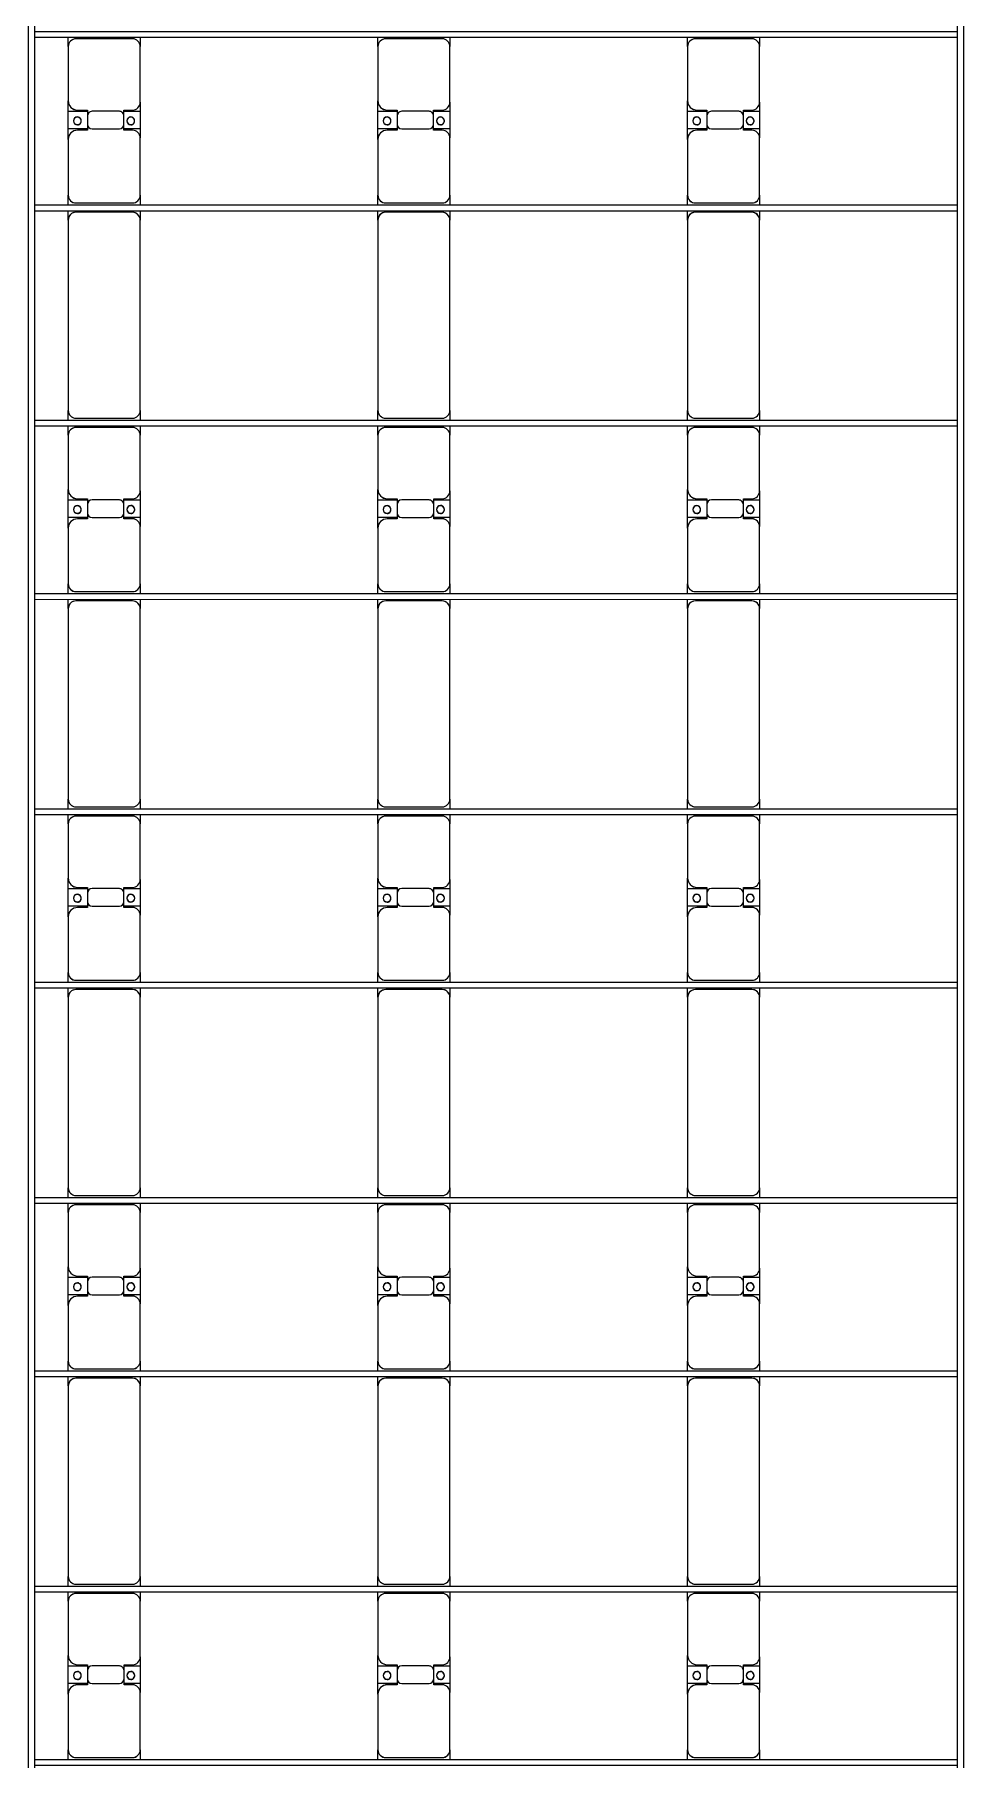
# Model space of a CAD drawing. Header units: millimetres. Extents: x -496478 to -186190, y -204059 to -87354.
# Drawn here: x -463192 to -457231, y -148604 to -137464 of the extents above; entities that cross this region are included whole.
import ezdxf

# ---------------------------------------------------------------- set-up
doc = ezdxf.new("R2010")
doc.units = ezdxf.units.MM
for name, color, linetype, lineweight in [('A-DETL-MBND', 5, 'Continuous', 9), ('A-GENM', 13, 'Continuous', 9), ('S-BEAM', 12, 'Continuous', 9)]:
    doc.layers.add(name, color=color, linetype=linetype, lineweight=lineweight)

# ---------------------------------------------------------------- blocks, each defined once
blk = doc.blocks.new('Dầm C52 - Dầm C52-24978-BỐ TRÍ KHUNG KẾT CẤU BÈ PIN 01')
at = {"layer": 'S-BEAM', "color": 1}
for p, q in [((67389, 20), (73349, 20)), ((73349, -20), (67389, -20))]:
    blk.add_line(p, q, dxfattribs=at)
blk = doc.blocks.new('Dai phao do pin - DẢI PHAO ĐỠ PIN-V105-BỐ TRÍ KHUNG KẾT CẤU BÈ PIN 01')
at = {"layer": 'A-DETL-MBND', "color": 8}
for p, q in [((33338, 242), (33400, 242)), ((33760, 242), (33400, 242)), ((33760, 242), (33942, 242)), ((33828, 242), (34010, 242)), ((33828, 118), (33828, 242)), ((33942, 242), (33942, 118)), ((34360, 242), (34010, 242)), ((34360, 242), (34418, 242)), ((34458, 242), (34520, 242)), ((35750, 242), (34520, 242)), ((35750, 242), (35808, 242)), ((35848, 242), (35910, 242)), ((36270, 242), (35910, 242)), ((36270, 242), (36452, 242)), ((36338, 242), (36520, 242)), ((36338, 118), (36338, 242)), ((36452, 242), (36452, 118)), ((36870, 242), (36520, 242)), ((36870, 242), (36928, 242)), ((36968, 242), (37030, 242)), ((38260, 242), (37030, 242)), ((38260, 242), (38318, 242)), ((38358, 242), (38420, 242)), ((38780, 242), (38420, 242)), ((38780, 242), (38962, 242)), ((38848, 242), (39030, 242)), ((38848, 118), (38848, 242)), ((38962, 242), (38962, 118)), ((39380, 242), (39030, 242)), ((39380, 242), (39438, 242)), ((39478, 242), (39540, 242)), ((40770, 242), (39540, 242)), ((40770, 242), (40828, 242)), ((40868, 242), (40930, 242)), ((41290, 242), (40930, 242)), ((41290, 242), (41472, 242)), ((41358, 242), (41540, 242)), ((41358, 118), (41358, 242)), ((41472, 242), (41472, 118)), ((41890, 242), (41540, 242)), ((41890, 242), (41948, 242)), ((41988, 242), (42050, 242)), ((43280, 242), (42050, 242)), ((43280, 242), (43338, 242)), ((43378, 242), (43440, 242)), ((43800, 242), (43440, 242)), ((43800, 242), (43982, 242)), ((43868, 242), (44050, 242)), ((43868, 118), (43868, 242)), ((43982, 242), (43982, 118)), ((44400, 242), (44050, 242)), ((44400, 242), (44458, 242)), ((33350, 192), (33350, -173)), ((33820, 118), (33820, 182)), ((33912, 118), (33820, 118)), ((33950, 118), (33858, 118)), ((33950, 182), (33950, 118)), ((34410, -173), (34410, 192)), ((34470, 192), (34470, -173)), ((35800, -173), (35800, 192)), ((35860, 192), (35860, -173)), ((36330, 118), (36330, 182)), ((36422, 118), (36330, 118)), ((36460, 118), (36368, 118)), ((36460, 182), (36460, 118)), ((36920, -173), (36920, 192)), ((36980, 192), (36980, -173)), ((38310, -173), (38310, 192)), ((38370, 192), (38370, -173)), ((38840, 118), (38840, 182)), ((38932, 118), (38840, 118)), ((38970, 118), (38878, 118)), ((38970, 182), (38970, 118)), ((39430, -173), (39430, 192)), ((39490, 192), (39490, -173)), ((40820, -173), (40820, 192)), ((40880, 192), (40880, -173)), ((41350, 118), (41350, 182)), ((41442, 118), (41350, 118)), ((41480, 118), (41388, 118)), ((41480, 182), (41480, 118)), ((41940, -173), (41940, 192)), ((42000, 192), (42000, -173)), ((43330, -173), (43330, 192)), ((43390, 192), (43390, -173)), ((43860, 118), (43860, 182)), ((43952, 118), (43860, 118)), ((43990, 118), (43898, 118)), ((43990, 182), (43990, 118)), ((44450, -173), (44450, 192)), ((33828, 88), (33828, -88)), ((33942, -88), (33942, 88)), ((36338, 88), (36338, -88)), ((36452, -88), (36452, 88)), ((38848, 88), (38848, -88)), ((38962, -88), (38962, 88)), ((41358, 88), (41358, -88)), ((41472, -88), (41472, 88)), ((43868, 88), (43868, -88)), ((43982, -88), (43982, 88)), ((33820, -173), (33820, -118)), ((33820, -118), (33912, -118)), ((33828, -223), (33828, -118)), ((33858, -118), (33950, -118)), ((33942, -118), (33942, -223)), ((33950, -118), (33950, -173)), ((36330, -173), (36330, -118)), ((36330, -118), (36422, -118)), ((36338, -223), (36338, -118)), ((36368, -118), (36460, -118)), ((36452, -118), (36452, -223)), ((36460, -118), (36460, -173)), ((38840, -173), (38840, -118)), ((38840, -118), (38932, -118)), ((38848, -223), (38848, -118)), ((38878, -118), (38970, -118)), ((38962, -118), (38962, -223)), ((38970, -118), (38970, -173)), ((41350, -173), (41350, -118)), ((41350, -118), (41442, -118)), ((41358, -223), (41358, -118)), ((41388, -118), (41480, -118)), ((41472, -118), (41472, -223)), ((41480, -118), (41480, -173)), ((43860, -173), (43860, -118)), ((43860, -118), (43952, -118)), ((43868, -223), (43868, -118)), ((43898, -118), (43990, -118)), ((43982, -118), (43982, -223)), ((43990, -118), (43990, -173)), ((33400, -223), (33338, -223)), ((33400, -223), (33770, -223)), ((33942, -223), (33770, -223)), ((34000, -223), (33828, -223)), ((34000, -223), (34360, -223)), ((34418, -223), (34360, -223)), ((34520, -223), (34458, -223)), ((34520, -223), (35750, -223)), ((35808, -223), (35750, -223)), ((35910, -223), (35848, -223)), ((35910, -223), (36280, -223)), ((36452, -223), (36280, -223)), ((36510, -223), (36338, -223)), ((36510, -223), (36870, -223)), ((36928, -223), (36870, -223)), ((37030, -223), (36968, -223)), ((37030, -223), (38260, -223)), ((38318, -223), (38260, -223)), ((38420, -223), (38358, -223)), ((38420, -223), (38790, -223)), ((38962, -223), (38790, -223)), ((39020, -223), (38848, -223)), ((39020, -223), (39380, -223)), ((39438, -223), (39380, -223)), ((39540, -223), (39478, -223)), ((39540, -223), (40770, -223)), ((40828, -223), (40770, -223)), ((40930, -223), (40868, -223)), ((40930, -223), (41300, -223)), ((41472, -223), (41300, -223)), ((41530, -223), (41358, -223)), ((41530, -223), (41890, -223)), ((41948, -223), (41890, -223)), ((42050, -223), (41988, -223)), ((42050, -223), (43280, -223)), ((43338, -223), (43280, -223)), ((43440, -223), (43378, -223)), ((43440, -223), (43810, -223)), ((43982, -223), (43810, -223)), ((44040, -223), (43868, -223)), ((44040, -223), (44400, -223)), ((44458, -223), (44400, -223))]:
    blk.add_line(p, q, dxfattribs=at)
for centre, radius, start, end in [((33400, 192), 50, 90, 180), ((33400, 192), 50, 135, 180), ((33760, 182), 60, 0, 90), ((33760, 182), 60, 0, 45), ((34010, 182), 60, 90, 180), ((34010, 182), 60, 135, 180), ((34360, 192), 50, 0, 90), ((34360, 192), 50, 0, 45), ((34520, 192), 50, 90, 180), ((34520, 192), 50, 105, 180), ((35750, 192), 50, 0, 90), ((35750, 192), 50, 15, 90), ((35910, 192), 50, 90, 180), ((35910, 192), 50, 135, 180), ((36270, 182), 60, 360, 90), ((36270, 182), 60, 360, 45), ((36520, 182), 60, 90, 180), ((36520, 182), 60, 135, 180), ((36870, 192), 50, 360, 90), ((36870, 192), 50, 360, 45), ((37030, 192), 50, 90, 180), ((37030, 192), 50, 105, 180), ((38260, 192), 50, 360, 90), ((38260, 192), 50, 15, 90), ((38420, 192), 50, 90, 180), ((38420, 192), 50, 135, 180), ((38780, 182), 60, 360, 90), ((38780, 182), 60, 360, 45), ((39030, 182), 60, 90, 180), ((39030, 182), 60, 135, 180), ((39380, 192), 50, 360, 90), ((39380, 192), 50, 360, 45), ((39540, 192), 50, 90, 180), ((39540, 192), 50, 105, 180), ((40770, 192), 50, 0, 90), ((40770, 192), 50, 15, 90), ((40930, 192), 50, 90, 180), ((40930, 192), 50, 135, 180), ((41290, 182), 60, 0, 90), ((41290, 182), 60, 0, 45), ((41540, 182), 60, 90, 180), ((41540, 182), 60, 135, 180), ((41890, 192), 50, 360, 90), ((41890, 192), 50, 360, 45), ((42050, 192), 50, 90, 180), ((42050, 192), 50, 105, 180), ((43280, 192), 50, 0, 90), ((43280, 192), 50, 15, 90), ((43440, 192), 50, 90, 180), ((43440, 192), 50, 135, 180), ((43800, 182), 60, 360, 90), ((43800, 182), 60, 360, 45), ((44050, 182), 60, 90, 180), ((44050, 182), 60, 135, 180), ((44400, 192), 50, 360, 90), ((44400, 192), 50, 360, 45), ((33858, 88), 30, 90, 180), ((33879, 183), 25, 0, 180), ((33879, 183), 25, 180, 0), ((33881, 183), 25, 360, 180), ((33881, 183), 25, 180, 0), ((33881, 183), 25, 180, 195), ((33912, 88), 30, 0, 90), ((36368, 88), 30, 90, 180), ((36389, 183), 25, 360, 180), ((36389, 183), 25, 180, 360), ((36391, 183), 25, 360, 180), ((36391, 183), 25, 180, 0), ((36391, 183), 25, 180, 195), ((36422, 88), 30, 0, 90), ((38878, 88), 30, 90, 180), ((38899, 183), 25, 0, 180), ((38899, 183), 25, 180, 0), ((38901, 183), 25, 360, 180), ((38901, 183), 25, 180, 360), ((38901, 183), 25, 180, 195), ((38932, 88), 30, 360, 90), ((41388, 88), 30, 90, 180), ((41409, 183), 25, 0, 180), ((41409, 183), 25, 180, 0), ((41411, 183), 25, 0, 180), ((41411, 183), 25, 180, 360), ((41411, 183), 25, 180, 195), ((41442, 88), 30, 0, 90), ((43898, 88), 30, 90, 180), ((43919, 183), 25, 0, 180), ((43919, 183), 25, 180, 0), ((43921, 183), 25, 0, 180), ((43921, 183), 25, 180, 0), ((43921, 183), 25, 180, 195), ((43952, 88), 30, 360, 90), ((33858, -88), 30, 180, 270), ((33912, -88), 30, 270, 0), ((36368, -88), 30, 180, 270), ((36422, -88), 30, 270, 0), ((38878, -88), 30, 180, 270), ((38932, -88), 30, 270, 0), ((41388, -88), 30, 180, 270), ((41442, -88), 30, 270, 0), ((43898, -88), 30, 180, 270), ((43952, -88), 30, 270, 0), ((33400, -173), 50, 180, 270), ((33400, -173), 50, 180, 225), ((33770, -173), 50, 270, 360), ((33770, -173), 50, 315, 0), ((33879, -162), 25, 360, 180), ((33879, -162), 25, 180, 0), ((33881, -162), 25, 0, 180), ((33881, -162), 25, 120, 180), ((33881, -162), 25, 180, 0), ((33881, -162), 25, 75, 105), ((33879, -162), 25, 75, 90), ((33879, -162), 25, 30, 45), ((33879, -162), 25, 0, 15), ((34000, -173), 50, 180, 270), ((34000, -173), 50, 180, 225), ((34360, -173), 50, 270, 0), ((34360, -173), 50, 315, 0), ((34520, -173), 50, 180, 270), ((34520, -173), 50, 180, 270), ((35750, -173), 50, 270, 0), ((35750, -173), 50, 285, 360), ((35910, -173), 50, 180, 270), ((35910, -173), 50, 180, 225), ((36280, -173), 50, 270, 360), ((36280, -173), 50, 315, 360), ((36389, -162), 25, 0, 180), ((36389, -162), 25, 180, 0), ((36391, -162), 25, 0, 180), ((36391, -162), 25, 120, 180), ((36391, -162), 25, 180, 0), ((36391, -162), 25, 83.1189, 105), ((36389, -162), 25, 75, 90), ((36389, -162), 25, 30, 45), ((36389, -162), 25, 0, 15), ((36510, -173), 50, 180, 270), ((36510, -173), 50, 180, 225), ((36870, -173), 50, 270, 0), ((36870, -173), 50, 315, 360), ((37030, -173), 50, 180, 270), ((37030, -173), 50, 180, 270), ((38260, -173), 50, 270, 0), ((38260, -173), 50, 285, 0), ((38420, -173), 50, 180, 270), ((38420, -173), 50, 180, 225), ((38790, -173), 50, 270, 360), ((38790, -173), 50, 315, 0), ((38899, -162), 25, 360, 180), ((38899, -162), 25, 180, 360), ((38901, -162), 25, 360, 180), ((38901, -162), 25, 120, 180), ((38901, -162), 25, 180, 360), ((38901, -162), 25, 75, 105), ((38899, -162), 25, 75, 90), ((38899, -162), 25, 30, 45), ((38899, -162), 25, 360, 15), ((39020, -173), 50, 180, 270), ((39020, -173), 50, 180, 225), ((39380, -173), 50, 270, 360), ((39380, -173), 50, 315, 360), ((39540, -173), 50, 180, 270), ((39540, -173), 50, 180, 270), ((40770, -173), 50, 270, 0), ((40770, -173), 50, 285, 0), ((40930, -173), 50, 180, 270), ((40930, -173), 50, 180, 225), ((41300, -173), 50, 270, 360), ((41300, -173), 50, 315, 360), ((41409, -162), 25, 0, 180), ((41409, -162), 25, 180, 0), ((41411, -162), 25, 0, 180), ((41411, -162), 25, 120, 180), ((41411, -162), 25, 180, 0), ((41411, -162), 25, 75, 105), ((41409, -162), 25, 75, 90), ((41409, -162), 25, 30, 45), ((41409, -162), 25, 0, 15), ((41530, -173), 50, 180, 270), ((41530, -173), 50, 180, 225), ((41890, -173), 50, 270, 0), ((41890, -173), 50, 315, 0), ((42050, -173), 50, 180, 270), ((42050, -173), 50, 180, 270), ((43280, -173), 50, 270, 360), ((43280, -173), 50, 285, 0), ((43440, -173), 50, 180, 270), ((43440, -173), 50, 180, 225), ((43810, -173), 50, 270, 0), ((43810, -173), 50, 315, 0), ((43919, -162), 25, 0, 180), ((43919, -162), 25, 180, 0), ((43921, -162), 25, 0, 180), ((43921, -162), 25, 120, 180), ((43921, -162), 25, 180, 0), ((43921, -162), 25, 75, 105), ((43919, -162), 25, 75, 90), ((43919, -162), 25, 30, 45), ((43919, -162), 25, 0, 15), ((44040, -173), 50, 180, 270), ((44040, -173), 50, 180, 225), ((44400, -173), 50, 270, 0), ((44400, -173), 50, 315, 360)]:
    blk.add_arc(centre, radius, start, end, dxfattribs=at)
blk = doc.blocks.new('Dai phao do pin - DẢI PHAO ĐỠ PIN-V106-BỐ TRÍ KHUNG KẾT CẤU BÈ PIN 01')
at = {"layer": 'A-DETL-MBND', "color": 8}
for p, q in [((33338, 242), (33400, 242)), ((33760, 242), (33400, 242)), ((33760, 242), (33942, 242)), ((33828, 242), (34010, 242)), ((33828, 118), (33828, 242)), ((33942, 242), (33942, 118)), ((34360, 242), (34010, 242)), ((34360, 242), (34418, 242)), ((34458, 242), (34520, 242)), ((35750, 242), (34520, 242)), ((35750, 242), (35808, 242)), ((35848, 242), (35910, 242)), ((36270, 242), (35910, 242)), ((36270, 242), (36452, 242)), ((36338, 242), (36520, 242)), ((36338, 118), (36338, 242)), ((36452, 242), (36452, 118)), ((36870, 242), (36520, 242)), ((36870, 242), (36928, 242)), ((36968, 242), (37030, 242)), ((38260, 242), (37030, 242)), ((38260, 242), (38318, 242)), ((38358, 242), (38420, 242)), ((38780, 242), (38420, 242)), ((38780, 242), (38962, 242)), ((38848, 242), (39030, 242)), ((38848, 118), (38848, 242)), ((38962, 242), (38962, 118)), ((39380, 242), (39030, 242)), ((39380, 242), (39438, 242)), ((39478, 242), (39540, 242)), ((40770, 242), (39540, 242)), ((40770, 242), (40828, 242)), ((40868, 242), (40930, 242)), ((41290, 242), (40930, 242)), ((41290, 242), (41472, 242)), ((41358, 242), (41540, 242)), ((41358, 118), (41358, 242)), ((41472, 242), (41472, 118)), ((41890, 242), (41540, 242)), ((41890, 242), (41948, 242)), ((41988, 242), (42050, 242)), ((43280, 242), (42050, 242)), ((43280, 242), (43338, 242)), ((43378, 242), (43440, 242)), ((43800, 242), (43440, 242)), ((43800, 242), (43982, 242)), ((43868, 242), (44050, 242)), ((43868, 118), (43868, 242)), ((43982, 242), (43982, 118)), ((44400, 242), (44050, 242)), ((44400, 242), (44458, 242)), ((33350, 192), (33350, -173)), ((33820, 118), (33820, 182)), ((33912, 118), (33820, 118)), ((33950, 118), (33858, 118)), ((33950, 182), (33950, 118)), ((34410, -173), (34410, 192)), ((34470, 192), (34470, -173)), ((35800, -173), (35800, 192)), ((35860, 192), (35860, -173)), ((36330, 118), (36330, 182)), ((36422, 118), (36330, 118)), ((36460, 118), (36368, 118)), ((36460, 182), (36460, 118)), ((36920, -173), (36920, 192)), ((36980, 192), (36980, -173)), ((38310, -173), (38310, 192)), ((38370, 192), (38370, -173)), ((38840, 118), (38840, 182)), ((38932, 118), (38840, 118)), ((38970, 118), (38878, 118)), ((38970, 182), (38970, 118)), ((39430, -173), (39430, 192)), ((39490, 192), (39490, -173)), ((40820, -173), (40820, 192)), ((40880, 192), (40880, -173)), ((41350, 118), (41350, 182)), ((41442, 118), (41350, 118)), ((41480, 118), (41388, 118)), ((41480, 182), (41480, 118)), ((41940, -173), (41940, 192)), ((42000, 192), (42000, -173)), ((43330, -173), (43330, 192)), ((43390, 192), (43390, -173)), ((43860, 118), (43860, 182)), ((43952, 118), (43860, 118)), ((43990, 118), (43898, 118)), ((43990, 182), (43990, 118)), ((44450, -173), (44450, 192)), ((33828, 88), (33828, -88)), ((33942, -88), (33942, 88)), ((36338, 88), (36338, -88)), ((36452, -88), (36452, 88)), ((38848, 88), (38848, -88)), ((38962, -88), (38962, 88)), ((41358, 88), (41358, -88)), ((41472, -88), (41472, 88)), ((43868, 88), (43868, -88)), ((43982, -88), (43982, 88)), ((33820, -173), (33820, -118)), ((33820, -118), (33912, -118)), ((33828, -223), (33828, -118)), ((33858, -118), (33950, -118)), ((33942, -118), (33942, -223)), ((33950, -118), (33950, -173)), ((36330, -173), (36330, -118)), ((36330, -118), (36422, -118)), ((36338, -223), (36338, -118)), ((36368, -118), (36460, -118)), ((36452, -118), (36452, -223)), ((36460, -118), (36460, -173)), ((38840, -173), (38840, -118)), ((38840, -118), (38932, -118)), ((38848, -223), (38848, -118)), ((38878, -118), (38970, -118)), ((38962, -118), (38962, -223)), ((38970, -118), (38970, -173)), ((41350, -173), (41350, -118)), ((41350, -118), (41442, -118)), ((41358, -223), (41358, -118)), ((41388, -118), (41480, -118)), ((41472, -118), (41472, -223)), ((41480, -118), (41480, -173)), ((43860, -173), (43860, -118)), ((43860, -118), (43952, -118)), ((43868, -223), (43868, -118)), ((43898, -118), (43990, -118)), ((43982, -118), (43982, -223)), ((43990, -118), (43990, -173)), ((33400, -223), (33338, -223)), ((33400, -223), (33770, -223)), ((33942, -223), (33770, -223)), ((34000, -223), (33828, -223)), ((34000, -223), (34360, -223)), ((34418, -223), (34360, -223)), ((34520, -223), (34458, -223)), ((34520, -223), (35750, -223)), ((35808, -223), (35750, -223)), ((35910, -223), (35848, -223)), ((35910, -223), (36280, -223)), ((36452, -223), (36280, -223)), ((36510, -223), (36338, -223)), ((36510, -223), (36870, -223)), ((36928, -223), (36870, -223)), ((37030, -223), (36968, -223)), ((37030, -223), (38260, -223)), ((38318, -223), (38260, -223)), ((38420, -223), (38358, -223)), ((38420, -223), (38790, -223)), ((38962, -223), (38790, -223)), ((39020, -223), (38848, -223)), ((39020, -223), (39380, -223)), ((39438, -223), (39380, -223)), ((39540, -223), (39478, -223)), ((39540, -223), (40770, -223)), ((40828, -223), (40770, -223)), ((40930, -223), (40868, -223)), ((40930, -223), (41300, -223)), ((41472, -223), (41300, -223)), ((41530, -223), (41358, -223)), ((41530, -223), (41890, -223)), ((41948, -223), (41890, -223)), ((42050, -223), (41988, -223)), ((42050, -223), (43280, -223)), ((43338, -223), (43280, -223)), ((43440, -223), (43378, -223)), ((43440, -223), (43810, -223)), ((43982, -223), (43810, -223)), ((44040, -223), (43868, -223)), ((44040, -223), (44400, -223)), ((44458, -223), (44400, -223))]:
    blk.add_line(p, q, dxfattribs=at)
for centre, radius, start, end in [((33400, 192), 50, 90, 180), ((33400, 192), 50, 135, 180), ((33760, 182), 60, 0, 90), ((33760, 182), 60, 0, 45), ((34010, 182), 60, 90, 180), ((34010, 182), 60, 135, 180), ((34360, 192), 50, 0, 90), ((34360, 192), 50, 0, 45), ((34520, 192), 50, 90, 180), ((34520, 192), 50, 105, 180), ((35750, 192), 50, 0, 90), ((35750, 192), 50, 15, 90), ((35910, 192), 50, 90, 180), ((35910, 192), 50, 135, 180), ((36270, 182), 60, 360, 90), ((36270, 182), 60, 360, 45), ((36520, 182), 60, 90, 180), ((36520, 182), 60, 135, 180), ((36870, 192), 50, 360, 90), ((36870, 192), 50, 360, 45), ((37030, 192), 50, 90, 180), ((37030, 192), 50, 105, 180), ((38260, 192), 50, 360, 90), ((38260, 192), 50, 15, 90), ((38420, 192), 50, 90, 180), ((38420, 192), 50, 135, 180), ((38780, 182), 60, 360, 90), ((38780, 182), 60, 360, 45), ((39030, 182), 60, 90, 180), ((39030, 182), 60, 135, 180), ((39380, 192), 50, 360, 90), ((39380, 192), 50, 360, 45), ((39540, 192), 50, 90, 180), ((39540, 192), 50, 105, 180), ((40770, 192), 50, 0, 90), ((40770, 192), 50, 15, 90), ((40930, 192), 50, 90, 180), ((40930, 192), 50, 135, 180), ((41290, 182), 60, 0, 90), ((41290, 182), 60, 0, 45), ((41540, 182), 60, 90, 180), ((41540, 182), 60, 135, 180), ((41890, 192), 50, 360, 90), ((41890, 192), 50, 360, 45), ((42050, 192), 50, 90, 180), ((42050, 192), 50, 105, 180), ((43280, 192), 50, 0, 90), ((43280, 192), 50, 15, 90), ((43440, 192), 50, 90, 180), ((43440, 192), 50, 135, 180), ((43800, 182), 60, 360, 90), ((43800, 182), 60, 360, 45), ((44050, 182), 60, 90, 180), ((44050, 182), 60, 135, 180), ((44400, 192), 50, 360, 90), ((44400, 192), 50, 360, 45), ((33858, 88), 30, 90, 180), ((33879, 183), 25, 0, 180), ((33879, 183), 25, 180, 0), ((33881, 183), 25, 360, 180), ((33881, 183), 25, 180, 0), ((33881, 183), 25, 180, 195), ((33912, 88), 30, 0, 90), ((36368, 88), 30, 90, 180), ((36389, 183), 25, 360, 180), ((36389, 183), 25, 180, 360), ((36391, 183), 25, 360, 180), ((36391, 183), 25, 180, 0), ((36391, 183), 25, 180, 195), ((36422, 88), 30, 0, 90), ((38878, 88), 30, 90, 180), ((38899, 183), 25, 0, 180), ((38899, 183), 25, 180, 0), ((38901, 183), 25, 360, 180), ((38901, 183), 25, 180, 360), ((38901, 183), 25, 180, 195), ((38932, 88), 30, 360, 90), ((41388, 88), 30, 90, 180), ((41409, 183), 25, 0, 180), ((41409, 183), 25, 180, 0), ((41411, 183), 25, 0, 180), ((41411, 183), 25, 180, 360), ((41411, 183), 25, 180, 195), ((41442, 88), 30, 0, 90), ((43898, 88), 30, 90, 180), ((43919, 183), 25, 0, 180), ((43919, 183), 25, 180, 0), ((43921, 183), 25, 0, 180), ((43921, 183), 25, 180, 0), ((43921, 183), 25, 180, 195), ((43952, 88), 30, 360, 90), ((33858, -88), 30, 180, 270), ((33912, -88), 30, 270, 0), ((36368, -88), 30, 180, 270), ((36422, -88), 30, 270, 0), ((38878, -88), 30, 180, 270), ((38932, -88), 30, 270, 0), ((41388, -88), 30, 180, 270), ((41442, -88), 30, 270, 0), ((43898, -88), 30, 180, 270), ((43952, -88), 30, 270, 0), ((33400, -173), 50, 180, 270), ((33400, -173), 50, 180, 225), ((33770, -173), 50, 270, 360), ((33770, -173), 50, 315, 0), ((33879, -162), 25, 360, 180), ((33879, -162), 25, 180, 0), ((33881, -162), 25, 0, 180), ((33881, -162), 25, 120, 180), ((33881, -162), 25, 180, 0), ((33881, -162), 25, 75, 105), ((33879, -162), 25, 75, 90), ((33879, -162), 25, 30, 45), ((33879, -162), 25, 0, 15), ((34000, -173), 50, 180, 270), ((34000, -173), 50, 180, 225), ((34360, -173), 50, 270, 0), ((34360, -173), 50, 315, 0), ((34520, -173), 50, 180, 270), ((34520, -173), 50, 180, 270), ((35750, -173), 50, 270, 0), ((35750, -173), 50, 285, 360), ((35910, -173), 50, 180, 270), ((35910, -173), 50, 180, 225), ((36280, -173), 50, 270, 360), ((36280, -173), 50, 315, 360), ((36389, -162), 25, 0, 180), ((36389, -162), 25, 180, 0), ((36391, -162), 25, 0, 180), ((36391, -162), 25, 120, 180), ((36391, -162), 25, 180, 0), ((36391, -162), 25, 83.0575, 105), ((36389, -162), 25, 75, 90), ((36389, -162), 25, 30, 45), ((36389, -162), 25, 0, 15), ((36510, -173), 50, 180, 270), ((36510, -173), 50, 180, 225), ((36870, -173), 50, 270, 0), ((36870, -173), 50, 315, 360), ((37030, -173), 50, 180, 270), ((37030, -173), 50, 180, 270), ((38260, -173), 50, 270, 0), ((38260, -173), 50, 285, 0), ((38420, -173), 50, 180, 270), ((38420, -173), 50, 180, 225), ((38790, -173), 50, 270, 360), ((38790, -173), 50, 315, 0), ((38899, -162), 25, 360, 180), ((38899, -162), 25, 180, 360), ((38901, -162), 25, 360, 180), ((38901, -162), 25, 120, 180), ((38901, -162), 25, 180, 360), ((38901, -162), 25, 75, 105), ((38899, -162), 25, 75, 90), ((38899, -162), 25, 30, 45), ((38899, -162), 25, 360, 15), ((39020, -173), 50, 180, 270), ((39020, -173), 50, 180, 225), ((39380, -173), 50, 270, 360), ((39380, -173), 50, 315, 360), ((39540, -173), 50, 180, 270), ((39540, -173), 50, 180, 270), ((40770, -173), 50, 270, 0), ((40770, -173), 50, 285, 0), ((40930, -173), 50, 180, 270), ((40930, -173), 50, 180, 225), ((41300, -173), 50, 270, 360), ((41300, -173), 50, 315, 360), ((41409, -162), 25, 0, 180), ((41409, -162), 25, 180, 0), ((41411, -162), 25, 0, 180), ((41411, -162), 25, 120, 180), ((41411, -162), 25, 180, 0), ((41411, -162), 25, 75, 105), ((41409, -162), 25, 75, 90), ((41409, -162), 25, 30, 45), ((41409, -162), 25, 0, 15), ((41530, -173), 50, 180, 270), ((41530, -173), 50, 180, 225), ((41890, -173), 50, 270, 0), ((41890, -173), 50, 315, 0), ((42050, -173), 50, 180, 270), ((42050, -173), 50, 180, 270), ((43280, -173), 50, 270, 360), ((43280, -173), 50, 285, 0), ((43440, -173), 50, 180, 270), ((43440, -173), 50, 180, 225), ((43810, -173), 50, 270, 0), ((43810, -173), 50, 315, 0), ((43919, -162), 25, 0, 180), ((43919, -162), 25, 180, 0), ((43921, -162), 25, 0, 180), ((43921, -162), 25, 120, 180), ((43921, -162), 25, 180, 0), ((43921, -162), 25, 75, 105), ((43919, -162), 25, 75, 90), ((43919, -162), 25, 30, 45), ((43919, -162), 25, 0, 15), ((44040, -173), 50, 180, 270), ((44040, -173), 50, 180, 225), ((44400, -173), 50, 270, 0), ((44400, -173), 50, 315, 360)]:
    blk.add_arc(centre, radius, start, end, dxfattribs=at)
blk = doc.blocks.new('Dai phao do pin - DẢI PHAO ĐỠ PIN-V107-BỐ TRÍ KHUNG KẾT CẤU BÈ PIN 01')
at = {"layer": 'A-DETL-MBND', "color": 8}
for p, q in [((33338, 242), (33400, 242)), ((33760, 242), (33400, 242)), ((33760, 242), (33942, 242)), ((33828, 242), (34010, 242)), ((33828, 118), (33828, 242)), ((33942, 242), (33942, 118)), ((34360, 242), (34010, 242)), ((34360, 242), (34418, 242)), ((34458, 242), (34520, 242)), ((35750, 242), (34520, 242)), ((35750, 242), (35808, 242)), ((35848, 242), (35910, 242)), ((36270, 242), (35910, 242)), ((36270, 242), (36452, 242)), ((36338, 242), (36520, 242)), ((36338, 118), (36338, 242)), ((36452, 242), (36452, 118)), ((36870, 242), (36520, 242)), ((36870, 242), (36928, 242)), ((36968, 242), (37030, 242)), ((38260, 242), (37030, 242)), ((38260, 242), (38318, 242)), ((38358, 242), (38420, 242)), ((38780, 242), (38420, 242)), ((38780, 242), (38962, 242)), ((38848, 242), (39030, 242)), ((38848, 118), (38848, 242)), ((38962, 242), (38962, 118)), ((39380, 242), (39030, 242)), ((39380, 242), (39438, 242)), ((39478, 242), (39540, 242)), ((40770, 242), (39540, 242)), ((40770, 242), (40828, 242)), ((40868, 242), (40930, 242)), ((41290, 242), (40930, 242)), ((41290, 242), (41472, 242)), ((41358, 242), (41540, 242)), ((41358, 118), (41358, 242)), ((41472, 242), (41472, 118)), ((41890, 242), (41540, 242)), ((41890, 242), (41948, 242)), ((41988, 242), (42050, 242)), ((43280, 242), (42050, 242)), ((43280, 242), (43338, 242)), ((43378, 242), (43440, 242)), ((43800, 242), (43440, 242)), ((43800, 242), (43982, 242)), ((43868, 242), (44050, 242)), ((43868, 118), (43868, 242)), ((43982, 242), (43982, 118)), ((44400, 242), (44050, 242)), ((44400, 242), (44458, 242)), ((33350, 192), (33350, -173)), ((33820, 118), (33820, 182)), ((33912, 118), (33820, 118)), ((33950, 118), (33858, 118)), ((33950, 182), (33950, 118)), ((34410, -173), (34410, 192)), ((34470, 192), (34470, -173)), ((35800, -173), (35800, 192)), ((35860, 192), (35860, -173)), ((36330, 118), (36330, 182)), ((36422, 118), (36330, 118)), ((36460, 118), (36368, 118)), ((36460, 182), (36460, 118)), ((36920, -173), (36920, 192)), ((36980, 192), (36980, -173)), ((38310, -173), (38310, 192)), ((38370, 192), (38370, -173)), ((38840, 118), (38840, 182)), ((38932, 118), (38840, 118)), ((38970, 118), (38878, 118)), ((38970, 182), (38970, 118)), ((39430, -173), (39430, 192)), ((39490, 192), (39490, -173)), ((40820, -173), (40820, 192)), ((40880, 192), (40880, -173)), ((41350, 118), (41350, 182)), ((41442, 118), (41350, 118)), ((41480, 118), (41388, 118)), ((41480, 182), (41480, 118)), ((41940, -173), (41940, 192)), ((42000, 192), (42000, -173)), ((43330, -173), (43330, 192)), ((43390, 192), (43390, -173)), ((43860, 118), (43860, 182)), ((43952, 118), (43860, 118)), ((43990, 118), (43898, 118)), ((43990, 182), (43990, 118)), ((44450, -173), (44450, 192)), ((33828, 88), (33828, -88)), ((33942, -88), (33942, 88)), ((36338, 88), (36338, -88)), ((36452, -88), (36452, 88)), ((38848, 88), (38848, -88)), ((38962, -88), (38962, 88)), ((41358, 88), (41358, -88)), ((41472, -88), (41472, 88)), ((43868, 88), (43868, -88)), ((43982, -88), (43982, 88)), ((33820, -173), (33820, -118)), ((33820, -118), (33912, -118)), ((33828, -223), (33828, -118)), ((33858, -118), (33950, -118)), ((33942, -118), (33942, -223)), ((33950, -118), (33950, -173)), ((36330, -173), (36330, -118)), ((36330, -118), (36422, -118)), ((36338, -223), (36338, -118)), ((36368, -118), (36460, -118)), ((36452, -118), (36452, -223)), ((36460, -118), (36460, -173)), ((38840, -173), (38840, -118)), ((38840, -118), (38932, -118)), ((38848, -223), (38848, -118)), ((38878, -118), (38970, -118)), ((38962, -118), (38962, -223)), ((38970, -118), (38970, -173)), ((41350, -173), (41350, -118)), ((41350, -118), (41442, -118)), ((41358, -223), (41358, -118)), ((41388, -118), (41480, -118)), ((41472, -118), (41472, -223)), ((41480, -118), (41480, -173)), ((43860, -173), (43860, -118)), ((43860, -118), (43952, -118)), ((43868, -223), (43868, -118)), ((43898, -118), (43990, -118)), ((43982, -118), (43982, -223)), ((43990, -118), (43990, -173)), ((33400, -223), (33338, -223)), ((33400, -223), (33770, -223)), ((33942, -223), (33770, -223)), ((34000, -223), (33828, -223)), ((34000, -223), (34360, -223)), ((34418, -223), (34360, -223)), ((34520, -223), (34458, -223)), ((34520, -223), (35750, -223)), ((35808, -223), (35750, -223)), ((35910, -223), (35848, -223)), ((35910, -223), (36280, -223)), ((36452, -223), (36280, -223)), ((36510, -223), (36338, -223)), ((36510, -223), (36870, -223)), ((36928, -223), (36870, -223)), ((37030, -223), (36968, -223)), ((37030, -223), (38260, -223)), ((38318, -223), (38260, -223)), ((38420, -223), (38358, -223)), ((38420, -223), (38790, -223)), ((38962, -223), (38790, -223)), ((39020, -223), (38848, -223)), ((39020, -223), (39380, -223)), ((39438, -223), (39380, -223)), ((39540, -223), (39478, -223)), ((39540, -223), (40770, -223)), ((40828, -223), (40770, -223)), ((40930, -223), (40868, -223)), ((40930, -223), (41300, -223)), ((41472, -223), (41300, -223)), ((41530, -223), (41358, -223)), ((41530, -223), (41890, -223)), ((41948, -223), (41890, -223)), ((42050, -223), (41988, -223)), ((42050, -223), (43280, -223)), ((43338, -223), (43280, -223)), ((43440, -223), (43378, -223)), ((43440, -223), (43810, -223)), ((43982, -223), (43810, -223)), ((44040, -223), (43868, -223)), ((44040, -223), (44400, -223)), ((44458, -223), (44400, -223))]:
    blk.add_line(p, q, dxfattribs=at)
for centre, radius, start, end in [((33400, 192), 50, 90, 180), ((33400, 192), 50, 135, 180), ((33760, 182), 60, 0, 90), ((33760, 182), 60, 0, 45), ((34010, 182), 60, 90, 180), ((34010, 182), 60, 135, 180), ((34360, 192), 50, 0, 90), ((34360, 192), 50, 0, 45), ((34520, 192), 50, 90, 180), ((34520, 192), 50, 105, 180), ((35750, 192), 50, 0, 90), ((35750, 192), 50, 15, 90), ((35910, 192), 50, 90, 180), ((35910, 192), 50, 135, 180), ((36270, 182), 60, 360, 90), ((36270, 182), 60, 360, 45), ((36520, 182), 60, 90, 180), ((36520, 182), 60, 135, 180), ((36870, 192), 50, 360, 90), ((36870, 192), 50, 360, 45), ((37030, 192), 50, 90, 180), ((37030, 192), 50, 105, 180), ((38260, 192), 50, 360, 90), ((38260, 192), 50, 15, 90), ((38420, 192), 50, 90, 180), ((38420, 192), 50, 135, 180), ((38780, 182), 60, 360, 90), ((38780, 182), 60, 360, 45), ((39030, 182), 60, 90, 180), ((39030, 182), 60, 135, 180), ((39380, 192), 50, 360, 90), ((39380, 192), 50, 360, 45), ((39540, 192), 50, 90, 180), ((39540, 192), 50, 105, 180), ((40770, 192), 50, 0, 90), ((40770, 192), 50, 15, 90), ((40930, 192), 50, 90, 180), ((40930, 192), 50, 135, 180), ((41290, 182), 60, 0, 90), ((41290, 182), 60, 0, 45), ((41540, 182), 60, 90, 180), ((41540, 182), 60, 135, 180), ((41890, 192), 50, 360, 90), ((41890, 192), 50, 360, 45), ((42050, 192), 50, 90, 180), ((42050, 192), 50, 105, 180), ((43280, 192), 50, 0, 90), ((43280, 192), 50, 15, 90), ((43440, 192), 50, 90, 180), ((43440, 192), 50, 135, 180), ((43800, 182), 60, 360, 90), ((43800, 182), 60, 360, 45), ((44050, 182), 60, 90, 180), ((44050, 182), 60, 135, 180), ((44400, 192), 50, 360, 90), ((44400, 192), 50, 360, 45), ((33858, 88), 30, 90, 180), ((33879, 183), 25, 0, 180), ((33879, 183), 25, 180, 0), ((33881, 183), 25, 360, 180), ((33881, 183), 25, 180, 0), ((33881, 183), 25, 180, 195), ((33912, 88), 30, 0, 90), ((36368, 88), 30, 90, 180), ((36389, 183), 25, 360, 180), ((36389, 183), 25, 180, 360), ((36391, 183), 25, 360, 180), ((36391, 183), 25, 180, 0), ((36391, 183), 25, 180, 195), ((36422, 88), 30, 0, 90), ((38878, 88), 30, 90, 180), ((38899, 183), 25, 0, 180), ((38899, 183), 25, 180, 0), ((38901, 183), 25, 360, 180), ((38901, 183), 25, 180, 360), ((38901, 183), 25, 180, 195), ((38932, 88), 30, 360, 90), ((41388, 88), 30, 90, 180), ((41409, 183), 25, 0, 180), ((41409, 183), 25, 180, 0), ((41411, 183), 25, 0, 180), ((41411, 183), 25, 180, 360), ((41411, 183), 25, 180, 195), ((41442, 88), 30, 0, 90), ((43898, 88), 30, 90, 180), ((43919, 183), 25, 0, 180), ((43919, 183), 25, 180, 0), ((43921, 183), 25, 0, 180), ((43921, 183), 25, 180, 0), ((43921, 183), 25, 180, 195), ((43952, 88), 30, 360, 90), ((33858, -88), 30, 180, 270), ((33912, -88), 30, 270, 0), ((36368, -88), 30, 180, 270), ((36422, -88), 30, 270, 0), ((38878, -88), 30, 180, 270), ((38932, -88), 30, 270, 0), ((41388, -88), 30, 180, 270), ((41442, -88), 30, 270, 0), ((43898, -88), 30, 180, 270), ((43952, -88), 30, 270, 0), ((33400, -173), 50, 180, 270), ((33400, -173), 50, 180, 225), ((33770, -173), 50, 270, 360), ((33770, -173), 50, 315, 0), ((33879, -162), 25, 360, 180), ((33879, -162), 25, 180, 0), ((33881, -162), 25, 0, 180), ((33881, -162), 25, 120, 180), ((33881, -162), 25, 180, 0), ((33881, -162), 25, 75, 105), ((33879, -162), 25, 75, 90), ((33879, -162), 25, 30, 45), ((33879, -162), 25, 0, 15), ((34000, -173), 50, 180, 270), ((34000, -173), 50, 180, 225), ((34360, -173), 50, 270, 0), ((34360, -173), 50, 315, 0), ((34520, -173), 50, 180, 270), ((34520, -173), 50, 180, 270), ((35750, -173), 50, 270, 0), ((35750, -173), 50, 285, 360), ((35910, -173), 50, 180, 270), ((35910, -173), 50, 180, 225), ((36280, -173), 50, 270, 360), ((36280, -173), 50, 315, 360), ((36389, -162), 25, 0, 180), ((36389, -162), 25, 180, 0), ((36391, -162), 25, 0, 180), ((36391, -162), 25, 120, 180), ((36391, -162), 25, 180, 0), ((36391, -162), 25, 82.9961, 105), ((36389, -162), 25, 75, 90), ((36389, -162), 25, 30, 45), ((36389, -162), 25, 0, 15), ((36510, -173), 50, 180, 270), ((36510, -173), 50, 180, 225), ((36870, -173), 50, 270, 0), ((36870, -173), 50, 315, 360), ((37030, -173), 50, 180, 270), ((37030, -173), 50, 180, 270), ((38260, -173), 50, 270, 0), ((38260, -173), 50, 285, 0), ((38420, -173), 50, 180, 270), ((38420, -173), 50, 180, 225), ((38790, -173), 50, 270, 360), ((38790, -173), 50, 315, 0), ((38899, -162), 25, 360, 180), ((38899, -162), 25, 180, 360), ((38901, -162), 25, 360, 180), ((38901, -162), 25, 120, 180), ((38901, -162), 25, 180, 360), ((38901, -162), 25, 75, 105), ((38899, -162), 25, 75, 90), ((38899, -162), 25, 30, 45), ((38899, -162), 25, 360, 15), ((39020, -173), 50, 180, 270), ((39020, -173), 50, 180, 225), ((39380, -173), 50, 270, 360), ((39380, -173), 50, 315, 360), ((39540, -173), 50, 180, 270), ((39540, -173), 50, 180, 270), ((40770, -173), 50, 270, 0), ((40770, -173), 50, 285, 0), ((40930, -173), 50, 180, 270), ((40930, -173), 50, 180, 225), ((41300, -173), 50, 270, 360), ((41300, -173), 50, 315, 360), ((41409, -162), 25, 0, 180), ((41409, -162), 25, 180, 0), ((41411, -162), 25, 0, 180), ((41411, -162), 25, 120, 180), ((41411, -162), 25, 180, 0), ((41411, -162), 25, 75, 105), ((41409, -162), 25, 75, 90), ((41409, -162), 25, 30, 45), ((41409, -162), 25, 0, 15), ((41530, -173), 50, 180, 270), ((41530, -173), 50, 180, 225), ((41890, -173), 50, 270, 0), ((41890, -173), 50, 315, 0), ((42050, -173), 50, 180, 270), ((42050, -173), 50, 180, 270), ((43280, -173), 50, 270, 360), ((43280, -173), 50, 285, 0), ((43440, -173), 50, 180, 270), ((43440, -173), 50, 180, 225), ((43810, -173), 50, 270, 0), ((43810, -173), 50, 315, 0), ((43919, -162), 25, 0, 180), ((43919, -162), 25, 180, 0), ((43921, -162), 25, 0, 180), ((43921, -162), 25, 120, 180), ((43921, -162), 25, 180, 0), ((43921, -162), 25, 75, 105), ((43919, -162), 25, 75, 90), ((43919, -162), 25, 30, 45), ((43919, -162), 25, 0, 15), ((44040, -173), 50, 180, 270), ((44040, -173), 50, 180, 225), ((44400, -173), 50, 270, 0), ((44400, -173), 50, 315, 360)]:
    blk.add_arc(centre, radius, start, end, dxfattribs=at)
blk = doc.blocks.new('Dầm C52 - Hộp 40x60-25668-BỐ TRÍ KHUNG KẾT CẤU BÈ PIN 01')
at = {"layer": 'S-BEAM', "color": 3, "lineweight": 25}
for p, q in [((-37704.457606, 20), (37704.457606, 20)), ((37704.457606, -20), (-37704.457606, -20))]:
    blk.add_line(p, q, dxfattribs=at)
blk = doc.blocks.new('HOBANMONG_BEPIN 1_rvt-1-BỐ TRÍ KHUNG KẾT CẤU BÈ PIN 01')
at = {"layer": 'A-GENM', "lineweight": 9, "rotation": 90.00075860989342}
for name, p in [('Dai phao do pin - DẢI PHAO ĐỠ PIN-V107-BỐ TRÍ KHUNG KẾT CẤU BÈ PIN 01', (-462732, -181942)), ('Dai phao do pin - DẢI PHAO ĐỠ PIN-V106-BỐ TRÍ KHUNG KẾT CẤU BÈ PIN 01', (-460732, -181942)), ('Dai phao do pin - DẢI PHAO ĐỠ PIN-V105-BỐ TRÍ KHUNG KẾT CẤU BÈ PIN 01', (-458732, -181942))]:
    blk.add_blockref(name, p, dxfattribs=at)
at = {"layer": 'S-BEAM', "lineweight": 9}
for name, p, rotation in [('Dầm C52 - Hộp 40x60-25668-BỐ TRÍ KHUNG KẾT CẤU BÈ PIN 01', (-463212, -148052), 90.00075860989166), ('Dầm C52 - Hộp 40x60-25668-BỐ TRÍ KHUNG KẾT CẤU BÈ PIN 01', (-457212, -148051), 90.00075860989166), ('Dầm C52 - Dầm C52-24978-BỐ TRÍ KHUNG KẾT CẤU BÈ PIN 01', (-389843, -137463), 180.0007586094741), ('Dầm C52 - Dầm C52-24978-BỐ TRÍ KHUNG KẾT CẤU BÈ PIN 01', (-389843, -138583), 180.0007586094741), ('Dầm C52 - Dầm C52-24978-BỐ TRÍ KHUNG KẾT CẤU BÈ PIN 01', (-389843, -139973), 180.0007586094741), ('Dầm C52 - Dầm C52-24978-BỐ TRÍ KHUNG KẾT CẤU BÈ PIN 01', (-389843, -141093), 180.0007586094741), ('Dầm C52 - Dầm C52-24978-BỐ TRÍ KHUNG KẾT CẤU BÈ PIN 01', (-389843, -142483), 180.0007586094741), ('Dầm C52 - Dầm C52-24978-BỐ TRÍ KHUNG KẾT CẤU BÈ PIN 01', (-389843, -143603), 180.0007586094741), ('Dầm C52 - Dầm C52-24978-BỐ TRÍ KHUNG KẾT CẤU BÈ PIN 01', (-389843, -144993), 180.0007586094741), ('Dầm C52 - Dầm C52-24978-BỐ TRÍ KHUNG KẾT CẤU BÈ PIN 01', (-389843, -146113), 180.0007586094741), ('Dầm C52 - Dầm C52-24978-BỐ TRÍ KHUNG KẾT CẤU BÈ PIN 01', (-389843, -147503), 180.0007586094741), ('Dầm C52 - Dầm C52-24978-BỐ TRÍ KHUNG KẾT CẤU BÈ PIN 01', (-389843, -148623), 180.0007586094741)]:
    blk.add_blockref(name, p, dxfattribs=dict(at, rotation=rotation))

msp = doc.modelspace()

# ---------------------------------------------------------------- block references
at = {"lineweight": 5}
msp.add_blockref('HOBANMONG_BEPIN 1_rvt-1-BỐ TRÍ KHUNG KẾT CẤU BÈ PIN 01', (0, 0), dxfattribs=at)

doc.saveas('drawing.dxf')
